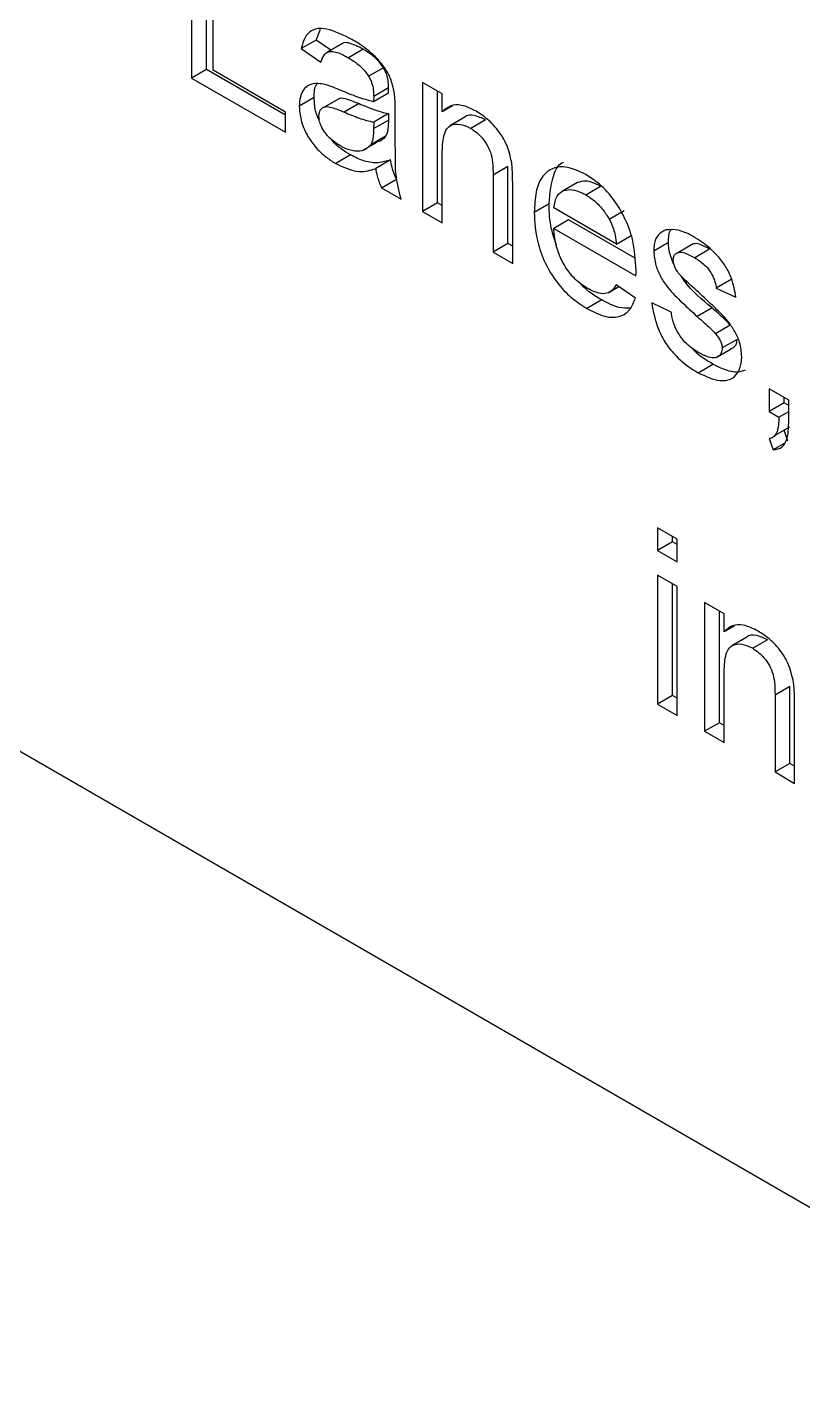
# Model space of a CAD drawing. Extents: x 75 to 2075, y 25 to 1460.
# Drawn here: x 1910.15 to 1917.53, y 987.6 to 1000.52 of the extents above; entities that cross this region are included whole.
import ezdxf

# ---------------------------------------------------------------- set-up
doc = ezdxf.new("R2010")
doc.units = 0
doc.header["$LTSCALE"] = 5
doc.linetypes.add('SLD-KATı', pattern=[0])
doc.layers.get('0').update_dxf_attribs({"linetype": 'CONTINUOUS'})

msp = doc.modelspace()

# ---------------------------------------------------------------- linework, layer by layer
at = {"color": 7, "linetype": 'SLD-KATı'}
for p, q in [((1893.588, 1003.155), (1960.056, 964.784)), ((1911.714, 1001.718), (1911.714, 1000.04)), ((1911.855, 1000.122), (1911.855, 1001.636)), ((1911.919, 1000.115), (1911.919, 1001.599)), ((1912.898, 1000.401), (1912.94, 1000.505)), ((1912.898, 1000.401), (1912.757, 1000.32)), ((1913.039, 1000.304), (1912.898, 1000.401)), ((1913.15, 1000.368), (1913.008, 1000.287)), ((1912.757, 1000.32), (1912.943, 1000.191)), ((1913.346, 1000.315), (1913.205, 1000.233)), ((1911.855, 1000.122), (1911.714, 1000.04)), ((1912.608, 999.687), (1911.855, 1000.122)), ((1912.608, 999.717), (1911.919, 1000.115)), ((1913.54, 1000.138), (1913.398, 1000.057)), ((1911.714, 1000.04), (1912.608, 999.524)), ((1914.098, 999.89), (1913.912, 999.997)), ((1913.912, 999.997), (1913.912, 998.771)), ((1912.88, 999.855), (1912.738, 999.774)), ((1913.121, 999.847), (1912.98, 999.766)), ((1913.587, 999.896), (1913.445, 999.815)), ((1913.588, 999.946), (1913.446, 999.864)), ((1914.053, 998.853), (1914.053, 999.916)), ((1914.098, 999.719), (1914.098, 999.89)), ((1912.608, 999.524), (1912.608, 999.717)), ((1913.307, 999.797), (1913.166, 999.716)), ((1913.651, 999.454), (1913.651, 999.716)), ((1914.197, 999.775), (1914.098, 999.719)), ((1913.445, 999.559), (1913.587, 999.64)), ((1913.446, 999.621), (1913.445, 999.559)), ((1913.588, 999.702), (1913.446, 999.621)), ((1913.588, 999.702), (1913.587, 999.64)), ((1914.313, 999.667), (1914.172, 999.585)), ((1914.511, 999.642), (1914.37, 999.561)), ((1913.559, 999.486), (1913.418, 999.405)), ((1913.337, 999.35), (1913.479, 999.431)), ((1913.227, 999.308), (1913.086, 999.226)), ((1913.606, 999.261), (1913.465, 999.18)), ((1914.098, 998.664), (1914.098, 999.321)), ((1914.724, 999.198), (1914.582, 999.116)), ((1914.724, 998.466), (1914.724, 999.198)), ((1913.521, 998.997), (1913.662, 999.079)), ((1914.582, 999.116), (1914.582, 998.384)), ((1913.521, 998.997), (1913.707, 998.889)), ((1914.769, 998.276), (1914.769, 999.027)), ((1915.386, 999.046), (1915.244, 998.964)), ((1915.463, 998.929), (1915.605, 999.011)), ((1914.053, 998.853), (1913.912, 998.771)), ((1914.098, 998.827), (1914.053, 998.853)), ((1915.115, 998.842), (1914.974, 998.761)), ((1913.912, 998.771), (1914.098, 998.664)), ((1915.756, 998.459), (1915.16, 998.804)), ((1915.301, 998.692), (1915.16, 998.61)), ((1915.928, 998.33), (1915.301, 998.692)), ((1915.688, 998.697), (1915.829, 998.779)), ((1915.16, 998.61), (1915.941, 998.159)), ((1914.724, 998.466), (1914.582, 998.384)), ((1914.769, 998.44), (1914.724, 998.466)), ((1915.756, 998.459), (1915.897, 998.541)), ((1916.251, 998.476), (1916.11, 998.394)), ((1916.486, 998.462), (1916.345, 998.38)), ((1914.582, 998.384), (1914.769, 998.276)), ((1916.642, 998.413), (1916.5, 998.331)), ((1915.678, 997.997), (1915.779, 998.056)), ((1915.936, 997.947), (1915.754, 998.073)), ((1916.847, 998.122), (1916.706, 998.04)), ((1916.706, 998.04), (1916.892, 997.954)), ((1915.616, 997.929), (1915.474, 997.848)), ((1916.277, 997.814), (1916.091, 997.9)), ((1916.665, 997.854), (1916.523, 997.772)), ((1916.839, 997.69), (1916.698, 997.608)), ((1916.903, 997.554), (1916.762, 997.472)), ((1916.705, 997.382), (1916.846, 997.464)), ((1916.532, 997.237), (1916.674, 997.319)), ((1917.395, 996.975), (1917.209, 997.083)), ((1917.209, 997.083), (1917.209, 996.868)), ((1917.35, 996.95), (1917.35, 997.001)), ((1917.35, 996.95), (1917.209, 996.868)), ((1917.301, 996.814), (1917.395, 996.869)), ((1917.395, 996.924), (1917.35, 996.95)), ((1917.395, 996.76), (1917.395, 996.975)), ((1917.209, 996.868), (1917.301, 996.814)), ((1917.266, 996.641), (1917.407, 996.722)), ((1917.387, 996.584), (1917.351, 996.69)), ((1917.209, 996.61), (1917.246, 996.502)), ((1917.351, 996.563), (1917.246, 996.502)), ((1916.333, 995.653), (1916.147, 995.761)), ((1916.147, 995.761), (1916.147, 995.546)), ((1916.288, 995.627), (1916.147, 995.546)), ((1916.288, 995.627), (1916.288, 995.679)), ((1916.333, 995.602), (1916.288, 995.627)), ((1916.333, 995.438), (1916.333, 995.653)), ((1916.147, 995.546), (1916.333, 995.438)), ((1916.333, 995.202), (1916.147, 995.309)), ((1916.147, 995.309), (1916.147, 994.083)), ((1916.288, 994.165), (1916.288, 995.228)), ((1916.333, 993.976), (1916.333, 995.202)), ((1916.78, 994.944), (1916.594, 995.051)), ((1916.594, 995.051), (1916.594, 993.825)), ((1916.736, 993.907), (1916.736, 994.969)), ((1916.78, 994.773), (1916.78, 994.944)), ((1916.879, 994.829), (1916.78, 994.773)), ((1916.995, 994.721), (1916.854, 994.639)), ((1917.193, 994.696), (1917.052, 994.615)), ((1916.78, 993.718), (1916.78, 994.375)), ((1916.288, 994.165), (1916.147, 994.083)), ((1916.333, 994.139), (1916.288, 994.165)), ((1917.406, 994.252), (1917.265, 994.17)), ((1917.265, 994.17), (1917.265, 993.438)), ((1917.406, 993.52), (1917.406, 994.252)), ((1916.147, 994.083), (1916.333, 993.976)), ((1917.451, 993.33), (1917.451, 994.081)), ((1916.736, 993.907), (1916.594, 993.825)), ((1916.78, 993.881), (1916.736, 993.907)), ((1916.594, 993.825), (1916.78, 993.718)), ((1917.406, 993.52), (1917.265, 993.438)), ((1917.451, 993.494), (1917.406, 993.52)), ((1917.265, 993.438), (1917.451, 993.33))]:
    msp.add_line(p, q, dxfattribs=at)
for points, knots in [([(1913.238, 1000.408), (1913.157, 1000.448), (1913.037, 1000.509), (1912.895, 1000.515), (1912.811, 1000.468), (1912.774, 1000.39), (1912.76, 1000.334), (1912.757, 1000.32)], [0, 0, 0, 0, 0.381352, 0.567555, 0.726289, 0.932644, 1, 1, 1, 1]), ([(1913.346, 1000.315), (1913.299, 1000.339), (1913.231, 1000.375), (1913.163, 1000.38), (1913.15, 1000.368), (1913.15, 1000.368)], [0, 0, 0, 0, 0.689525, 0.994833, 1, 1, 1, 1]), ([(1913.642, 999.906), (1913.632, 999.949), (1913.616, 1000.025), (1913.551, 1000.145), (1913.445, 1000.266), (1913.334, 1000.35), (1913.258, 1000.396), (1913.238, 1000.408)], [0, 0, 0, 0, 0.199455, 0.346679, 0.554057, 0.880346, 1, 1, 1, 1]), ([(1912.943, 1000.191), (1912.954, 1000.219), (1912.971, 1000.265), (1913.019, 1000.296), (1913.089, 1000.292), (1913.153, 1000.263), (1913.198, 1000.237), (1913.205, 1000.233)], [0, 0, 0, 0, 0.279416, 0.442135, 0.605276, 0.936788, 1, 1, 1, 1]), ([(1913.205, 1000.233), (1913.228, 1000.219), (1913.283, 1000.185), (1913.351, 1000.124), (1913.387, 1000.072), (1913.398, 1000.057)], [0, 0, 0, 0, 0.345213, 0.805181, 1, 1, 1, 1]), ([(1913.54, 1000.138), (1913.52, 1000.165), (1913.485, 1000.212), (1913.418, 1000.27), (1913.373, 1000.298), (1913.346, 1000.315)], [0, 0, 0, 0, 0.3485905, 0.60015, 1, 1, 1, 1]), ([(1913.588, 999.946), (1913.587, 999.964), (1913.586, 1000.004), (1913.575, 1000.071), (1913.551, 1000.117), (1913.54, 1000.138)], [0, 0, 0, 0, 0.296105, 0.673457, 1, 1, 1, 1]), ([(1912.985, 999.979), (1912.94, 999.986), (1912.864, 999.997), (1912.785, 999.945), (1912.744, 999.871), (1912.74, 999.804), (1912.738, 999.774)], [0, 0, 0, 0, 0.341138, 0.573347, 0.804941, 1, 1, 1, 1]), ([(1912.88, 999.855), (1912.88, 999.903), (1912.881, 999.953), (1912.904, 999.98), (1912.905, 999.981)], [0, 0, 0, 0, 0.964887, 1, 1, 1, 1]), ([(1913.138, 999.921), (1913.113, 999.932), (1913.074, 999.948), (1913.023, 999.968), (1912.998, 999.975), (1912.985, 999.979)], [0, 0, 0, 0, 0.49916, 0.749313, 1, 1, 1, 1]), ([(1913.398, 1000.057), (1913.409, 1000.037), (1913.432, 999.994), (1913.444, 999.927), (1913.446, 999.884), (1913.446, 999.864)], [0, 0, 0, 0, 0.300025, 0.66691, 1, 1, 1, 1]), ([(1912.929, 999.639), (1912.924, 999.648), (1912.898, 999.698), (1912.883, 999.775), (1912.881, 999.834), (1912.88, 999.855)], [0, 0, 0, 0, 0.127874, 0.685719, 1, 1, 1, 1]), ([(1913.122, 999.846), (1913.124, 999.847), (1913.143, 999.855), (1913.207, 999.837), (1913.267, 999.813), (1913.307, 999.797)], [0, 0, 0, 0, 0.057187, 0.367912, 1, 1, 1, 1]), ([(1913.445, 999.815), (1913.395, 999.828), (1913.32, 999.847), (1913.217, 999.888), (1913.164, 999.91), (1913.138, 999.921)], [0, 0, 0, 0, 0.496844, 0.748289, 1, 1, 1, 1]), ([(1913.446, 999.864), (1913.446, 999.86), (1913.446, 999.852), (1913.446, 999.836), (1913.445, 999.823), (1913.445, 999.815)], [0, 0, 0, 0, 0.250125, 0.500209, 1, 1, 1, 1]), ([(1913.587, 999.896), (1913.587, 999.901), (1913.587, 999.909), (1913.587, 999.925), (1913.588, 999.938), (1913.588, 999.946)], [0, 0, 0, 0, 0.250088, 0.500176, 1, 1, 1, 1]), ([(1913.651, 999.716), (1913.651, 999.744), (1913.65, 999.788), (1913.649, 999.851), (1913.644, 999.887), (1913.642, 999.906)], [0, 0, 0, 0, 0.443026, 0.720976, 1, 1, 1, 1]), ([(1912.738, 999.774), (1912.741, 999.73), (1912.747, 999.642), (1912.805, 999.504), (1912.89, 999.379), (1912.987, 999.288), (1913.056, 999.245), (1913.086, 999.226)], [0, 0, 0, 0, 0.209342, 0.421152, 0.601941, 0.825003, 1, 1, 1, 1]), ([(1912.925, 999.678), (1912.926, 999.694), (1912.93, 999.727), (1912.954, 999.757), (1912.992, 999.772), (1913.065, 999.758), (1913.125, 999.733), (1913.166, 999.716)], [0, 0, 0, 0, 0.14185, 0.284625, 0.418595, 0.61021, 1, 1, 1, 1]), ([(1913.166, 999.716), (1913.213, 999.696), (1913.284, 999.667), (1913.378, 999.635), (1913.423, 999.626), (1913.446, 999.621)], [0, 0, 0, 0, 0.498042, 0.748476, 1, 1, 1, 1]), ([(1913.307, 999.797), (1913.355, 999.778), (1913.425, 999.748), (1913.519, 999.717), (1913.565, 999.707), (1913.588, 999.702)], [0, 0, 0, 0, 0.498042, 0.748476, 1, 1, 1, 1]), ([(1914.422, 999.724), (1914.374, 999.748), (1914.287, 999.79), (1914.172, 999.784), (1914.123, 999.741), (1914.098, 999.719)], [0, 0, 0, 0, 0.376651, 0.683137, 1, 1, 1, 1]), ([(1914.759, 999.233), (1914.746, 999.295), (1914.724, 999.396), (1914.634, 999.544), (1914.534, 999.651), (1914.457, 999.701), (1914.422, 999.724)], [0, 0, 0, 0, 0.309743, 0.50206, 0.771551, 1, 1, 1, 1]), ([(1913.128, 999.395), (1913.094, 999.417), (1913.043, 999.45), (1912.98, 999.521), (1912.946, 999.579), (1912.927, 999.635), (1912.925, 999.664), (1912.925, 999.678)], [0, 0, 0, 0, 0.364248, 0.548916, 0.73488, 0.874247, 1, 1, 1, 1]), ([(1913.587, 999.64), (1913.586, 999.612), (1913.584, 999.57), (1913.575, 999.518), (1913.565, 999.497), (1913.559, 999.486)], [0, 0, 0, 0, 0.489245, 0.741162, 1, 1, 1, 1]), ([(1914.098, 999.321), (1914.1, 999.379), (1914.103, 999.467), (1914.136, 999.559), (1914.189, 999.6), (1914.264, 999.607), (1914.331, 999.582), (1914.366, 999.563), (1914.37, 999.561)], [0, 0, 0, 0, 0.306171, 0.466325, 0.599856, 0.790969, 0.974732, 1, 1, 1, 1]), ([(1914.511, 999.642), (1914.475, 999.659), (1914.404, 999.69), (1914.333, 999.689), (1914.313, 999.667), (1914.313, 999.667)], [0, 0, 0, 0, 0.512783, 0.997252, 1, 1, 1, 1]), ([(1913.227, 999.308), (1913.166, 999.344), (1913.099, 999.383), (1913.045, 999.454), (1913.041, 999.46)], [0, 0, 0, 0, 0.923857, 1, 1, 1, 1]), ([(1913.445, 999.559), (1913.444, 999.531), (1913.443, 999.488), (1913.434, 999.436), (1913.423, 999.415), (1913.418, 999.405)], [0, 0, 0, 0, 0.489245, 0.741162, 1, 1, 1, 1]), ([(1913.559, 999.486), (1913.541, 999.464), (1913.518, 999.437), (1913.484, 999.435), (1913.478, 999.435)], [0, 0, 0, 0, 0.828925, 1, 1, 1, 1]), ([(1913.707, 998.889), (1913.687, 998.968), (1913.652, 999.108), (1913.653, 999.289), (1913.652, 999.399), (1913.651, 999.454)], [0, 0, 0, 0, 0.391266, 0.69525, 1, 1, 1, 1]), ([(1914.37, 999.561), (1914.402, 999.539), (1914.455, 999.502), (1914.52, 999.418), (1914.562, 999.33), (1914.581, 999.226), (1914.582, 999.157), (1914.582, 999.116)], [0, 0, 0, 0, 0.235391, 0.394109, 0.55396, 0.739129, 1, 1, 1, 1]), ([(1913.418, 999.405), (1913.398, 999.385), (1913.358, 999.346), (1913.265, 999.339), (1913.185, 999.364), (1913.138, 999.39), (1913.128, 999.395)], [0, 0, 0, 0, 0.289618, 0.585077, 0.918137, 1, 1, 1, 1]), ([(1913.086, 999.226), (1913.154, 999.195), (1913.286, 999.133), (1913.404, 999.159), (1913.459, 999.178), (1913.465, 999.18)], [0, 0, 0, 0, 0.488632, 0.946157, 1, 1, 1, 1]), ([(1913.606, 999.261), (1913.569, 999.25), (1913.493, 999.227), (1913.363, 999.24), (1913.271, 999.286), (1913.227, 999.308)], [0, 0, 0, 0, 0.34102, 0.684816, 1, 1, 1, 1]), ([(1913.662, 999.079), (1913.652, 999.101), (1913.634, 999.143), (1913.616, 999.205), (1913.609, 999.242), (1913.606, 999.261)], [0, 0, 0, 0, 0.368014, 0.680416, 1, 1, 1, 1]), ([(1914.769, 999.027), (1914.768, 999.054), (1914.768, 999.101), (1914.766, 999.17), (1914.761, 999.212), (1914.759, 999.233)], [0, 0, 0, 0, 0.4052881, 0.7021629, 1, 1, 1, 1]), ([(1915.464, 999.122), (1915.397, 999.154), (1915.278, 999.21), (1915.134, 999.184), (1915.038, 999.1), (1914.982, 998.954), (1914.977, 998.828), (1914.974, 998.761)], [0, 0, 0, 0, 0.238843, 0.420255, 0.60132, 0.785857, 1, 1, 1, 1]), ([(1915.115, 998.842), (1915.124, 998.947), (1915.138, 999.108), (1915.211, 999.227), (1915.252, 999.239), (1915.253, 999.24)], [0, 0, 0, 0, 0.646304, 0.994181, 1, 1, 1, 1]), ([(1913.465, 999.18), (1913.469, 999.156), (1913.476, 999.114), (1913.496, 999.052), (1913.512, 999.015), (1913.521, 998.997)], [0, 0, 0, 0, 0.400831, 0.696969, 1, 1, 1, 1]), ([(1915.942, 998.213), (1915.937, 998.309), (1915.929, 998.468), (1915.841, 998.711), (1915.725, 998.901), (1915.591, 999.041), (1915.502, 999.098), (1915.464, 999.122)], [0, 0, 0, 0, 0.292546, 0.48387, 0.675575, 0.860151, 1, 1, 1, 1]), ([(1915.16, 998.804), (1915.167, 998.845), (1915.18, 998.922), (1915.25, 998.975), (1915.333, 998.984), (1915.407, 998.96), (1915.451, 998.936), (1915.463, 998.929)], [0, 0, 0, 0, 0.26686, 0.497851, 0.698822, 0.917598, 1, 1, 1, 1]), ([(1915.605, 999.011), (1915.556, 999.035), (1915.475, 999.074), (1915.411, 999.053), (1915.386, 999.045)], [0, 0, 0, 0, 0.605348, 1, 1, 1, 1]), ([(1915.186, 998.45), (1915.168, 998.502), (1915.121, 998.639), (1915.117, 998.764), (1915.115, 998.842)], [0, 0, 0, 0, 0.3777614, 1, 1, 1, 1]), ([(1915.463, 998.929), (1915.487, 998.915), (1915.543, 998.879), (1915.623, 998.8), (1915.668, 998.729), (1915.688, 998.697)], [0, 0, 0, 0, 0.283535, 0.680519, 1, 1, 1, 1]), ([(1914.974, 998.761), (1914.978, 998.67), (1914.987, 998.517), (1915.07, 998.281), (1915.184, 998.094), (1915.325, 997.944), (1915.424, 997.88), (1915.474, 997.848)], [0, 0, 0, 0, 0.272978, 0.458358, 0.644454, 0.820522, 1, 1, 1, 1]), ([(1915.688, 998.697), (1915.702, 998.667), (1915.727, 998.615), (1915.747, 998.534), (1915.753, 998.486), (1915.756, 998.459)], [0, 0, 0, 0, 0.38065, 0.647269, 1, 1, 1, 1]), ([(1915.477, 998.04), (1915.438, 998.066), (1915.367, 998.114), (1915.275, 998.229), (1915.209, 998.354), (1915.171, 998.486), (1915.163, 998.568), (1915.16, 998.61)], [0, 0, 0, 0, 0.2234898, 0.4135403, 0.6033294, 0.7999015, 1, 1, 1, 1]), ([(1916.227, 998.596), (1916.2, 998.583), (1916.147, 998.557), (1916.114, 998.475), (1916.111, 998.415), (1916.11, 998.394)], [0, 0, 0, 0, 0.404062, 0.793067, 1, 1, 1, 1]), ([(1916.486, 998.532), (1916.463, 998.545), (1916.416, 998.57), (1916.325, 998.602), (1916.265, 998.598), (1916.227, 998.596)], [0, 0, 0, 0, 0.258546, 0.517517, 1, 1, 1, 1]), ([(1916.251, 998.476), (1916.252, 998.523), (1916.253, 998.572), (1916.276, 998.597), (1916.276, 998.598)], [0, 0, 0, 0, 0.979998, 1, 1, 1, 1]), ([(1916.302, 998.271), (1916.291, 998.295), (1916.263, 998.356), (1916.253, 998.426), (1916.252, 998.468), (1916.251, 998.476)], [0, 0, 0, 0, 0.346557, 0.871145, 1, 1, 1, 1]), ([(1916.892, 997.954), (1916.882, 998.014), (1916.866, 998.112), (1916.798, 998.251), (1916.7, 998.374), (1916.592, 998.468), (1916.513, 998.516), (1916.486, 998.532)], [0, 0, 0, 0, 0.254955, 0.414776, 0.573962, 0.85937, 1, 1, 1, 1]), ([(1916.642, 998.413), (1916.614, 998.427), (1916.567, 998.452), (1916.513, 998.469), (1916.493, 998.461), (1916.488, 998.459)], [0, 0, 0, 0, 0.522208, 0.869369, 1, 1, 1, 1]), ([(1916.11, 998.394), (1916.114, 998.349), (1916.121, 998.269), (1916.175, 998.145), (1916.26, 998.021), (1916.382, 997.903), (1916.476, 997.816), (1916.523, 997.772)], [0, 0, 0, 0, 0.1902471, 0.3395331, 0.4886067, 0.7422859, 1, 1, 1, 1]), ([(1916.296, 998.309), (1916.298, 998.324), (1916.301, 998.353), (1916.327, 998.375), (1916.364, 998.387), (1916.425, 998.372), (1916.472, 998.346), (1916.5, 998.331)], [0, 0, 0, 0, 0.162598, 0.303153, 0.454721, 0.684868, 1, 1, 1, 1]), ([(1916.316, 998.233), (1916.313, 998.24), (1916.304, 998.258), (1916.297, 998.285), (1916.296, 998.302), (1916.296, 998.309)], [0, 0, 0, 0, 0.252423, 0.740955, 1, 1, 1, 1]), ([(1916.5, 998.331), (1916.531, 998.311), (1916.581, 998.279), (1916.644, 998.208), (1916.683, 998.138), (1916.7, 998.08), (1916.704, 998.049), (1916.706, 998.04)], [0, 0, 0, 0, 0.329903, 0.530389, 0.731484, 0.922639, 1, 1, 1, 1]), ([(1915.941, 998.159), (1915.941, 998.163), (1915.942, 998.172), (1915.942, 998.191), (1915.942, 998.204), (1915.942, 998.213)], [0, 0, 0, 0, 0.250002, 0.500004, 1, 1, 1, 1]), ([(1916.377, 998.149), (1916.371, 998.155), (1916.36, 998.167), (1916.338, 998.194), (1916.324, 998.218), (1916.316, 998.233)], [0, 0, 0, 0, 0.252089, 0.50459, 1, 1, 1, 1]), ([(1915.616, 997.929), (1915.548, 997.969), (1915.475, 998.011), (1915.414, 998.086), (1915.41, 998.091)], [0, 0, 0, 0, 0.9339799, 1, 1, 1, 1]), ([(1915.754, 998.073), (1915.736, 998.047), (1915.705, 998), (1915.629, 997.983), (1915.553, 998), (1915.501, 998.027), (1915.477, 998.04)], [0, 0, 0, 0, 0.310019, 0.551324, 0.79123, 1, 1, 1, 1]), ([(1916.665, 997.854), (1916.57, 997.932), (1916.462, 998.02), (1916.377, 998.145), (1916.367, 998.16)], [0, 0, 0, 0, 0.881932, 1, 1, 1, 1]), ([(1916.518, 998.02), (1916.494, 998.041), (1916.459, 998.073), (1916.412, 998.115), (1916.389, 998.138), (1916.377, 998.149)], [0, 0, 0, 0, 0.49989, 0.749888, 1, 1, 1, 1]), ([(1915.474, 997.848), (1915.54, 997.815), (1915.653, 997.758), (1915.795, 997.765), (1915.89, 997.828), (1915.921, 997.908), (1915.936, 997.947)], [0, 0, 0, 0, 0.325179, 0.554007, 0.783187, 1, 1, 1, 1]), ([(1915.889, 997.85), (1915.853, 997.85), (1915.768, 997.848), (1915.671, 997.9), (1915.616, 997.929)], [0, 0, 0, 0, 0.420319, 1, 1, 1, 1]), ([(1916.948, 997.387), (1916.945, 997.433), (1916.939, 997.512), (1916.884, 997.631), (1916.799, 997.756), (1916.67, 997.876), (1916.569, 997.972), (1916.518, 998.02)], [0, 0, 0, 0, 0.18994, 0.325479, 0.460153, 0.728194, 1, 1, 1, 1]), ([(1916.091, 997.9), (1916.107, 997.817), (1916.131, 997.688), (1916.223, 997.51), (1916.338, 997.371), (1916.446, 997.289), (1916.517, 997.246), (1916.532, 997.237)], [0, 0, 0, 0, 0.310385, 0.485531, 0.661072, 0.92516, 1, 1, 1, 1]), ([(1916.534, 997.429), (1916.497, 997.454), (1916.436, 997.493), (1916.359, 997.582), (1916.309, 997.674), (1916.286, 997.754), (1916.279, 997.8), (1916.277, 997.814)], [0, 0, 0, 0, 0.305621, 0.498011, 0.691926, 0.906018, 1, 1, 1, 1]), ([(1916.839, 997.69), (1916.817, 997.713), (1916.778, 997.753), (1916.719, 997.806), (1916.683, 997.838), (1916.665, 997.854)], [0, 0, 0, 0, 0.38685, 0.693324, 1, 1, 1, 1]), ([(1916.523, 997.772), (1916.546, 997.752), (1916.587, 997.716), (1916.646, 997.663), (1916.681, 997.627), (1916.698, 997.608)], [0, 0, 0, 0, 0.3856301, 0.6922847, 1, 1, 1, 1]), ([(1916.698, 997.608), (1916.707, 997.598), (1916.725, 997.576), (1916.746, 997.54), (1916.76, 997.503), (1916.761, 997.482), (1916.762, 997.472)], [0, 0, 0, 0, 0.270049, 0.542109, 0.781155, 1, 1, 1, 1]), ([(1916.845, 997.466), (1916.858, 997.471), (1916.88, 997.48), (1916.9, 997.512), (1916.902, 997.54), (1916.903, 997.554)], [0, 0, 0, 0, 0.389133, 0.705524, 1, 1, 1, 1]), ([(1916.674, 997.319), (1916.608, 997.356), (1916.535, 997.398), (1916.472, 997.473), (1916.465, 997.481)], [0, 0, 0, 0, 0.890254, 1, 1, 1, 1]), ([(1916.532, 997.237), (1916.605, 997.203), (1916.716, 997.15), (1916.847, 997.168), (1916.918, 997.233), (1916.945, 997.316), (1916.947, 997.372), (1916.948, 997.387)], [0, 0, 0, 0, 0.360579, 0.556225, 0.753319, 0.932581, 1, 1, 1, 1]), ([(1916.762, 997.472), (1916.76, 997.455), (1916.757, 997.421), (1916.727, 997.389), (1916.681, 997.372), (1916.612, 997.388), (1916.561, 997.415), (1916.534, 997.429)], [0, 0, 0, 0, 0.153143, 0.307673, 0.498105, 0.734329, 1, 1, 1, 1]), ([(1916.981, 997.262), (1916.96, 997.254), (1916.9, 997.232), (1916.79, 997.258), (1916.707, 997.301), (1916.674, 997.319)], [0, 0, 0, 0, 0.247777, 0.69454, 1, 1, 1, 1]), ([(1917.301, 996.814), (1917.3, 996.79), (1917.298, 996.733), (1917.284, 996.664), (1917.251, 996.619), (1917.223, 996.613), (1917.209, 996.61)], [0, 0, 0, 0, 0.25743, 0.59355, 0.803542, 1, 1, 1, 1]), ([(1917.246, 996.502), (1917.277, 996.507), (1917.336, 996.517), (1917.389, 996.614), (1917.393, 996.706), (1917.395, 996.76)], [0, 0, 0, 0, 0.309277, 0.587752, 1, 1, 1, 1]), ([(1917.104, 994.778), (1917.056, 994.802), (1916.969, 994.844), (1916.855, 994.838), (1916.805, 994.795), (1916.78, 994.773)], [0, 0, 0, 0, 0.376651, 0.683137, 1, 1, 1, 1]), ([(1917.193, 994.696), (1917.157, 994.713), (1917.086, 994.744), (1917.015, 994.743), (1916.996, 994.721), (1916.996, 994.721)], [0, 0, 0, 0, 0.512783, 0.997252, 1, 1, 1, 1]), ([(1917.441, 994.287), (1917.428, 994.349), (1917.406, 994.45), (1917.317, 994.598), (1917.216, 994.705), (1917.139, 994.755), (1917.104, 994.778)], [0, 0, 0, 0, 0.309743, 0.50206, 0.771551, 1, 1, 1, 1]), ([(1916.78, 994.375), (1916.782, 994.433), (1916.785, 994.521), (1916.818, 994.613), (1916.871, 994.654), (1916.946, 994.661), (1917.013, 994.636), (1917.048, 994.617), (1917.052, 994.615)], [0, 0, 0, 0, 0.306171, 0.466325, 0.599856, 0.790969, 0.974732, 1, 1, 1, 1]), ([(1917.052, 994.615), (1917.084, 994.593), (1917.137, 994.556), (1917.202, 994.472), (1917.244, 994.384), (1917.263, 994.28), (1917.264, 994.211), (1917.265, 994.17)], [0, 0, 0, 0, 0.235391, 0.394109, 0.55396, 0.739129, 1, 1, 1, 1]), ([(1917.451, 994.081), (1917.451, 994.108), (1917.45, 994.155), (1917.448, 994.224), (1917.444, 994.266), (1917.441, 994.287)], [0, 0, 0, 0, 0.405288, 0.702163, 1, 1, 1, 1])]:
    msp.add_open_spline(points, degree=3, knots=knots, dxfattribs=at)

doc.saveas('drawing.dxf')
